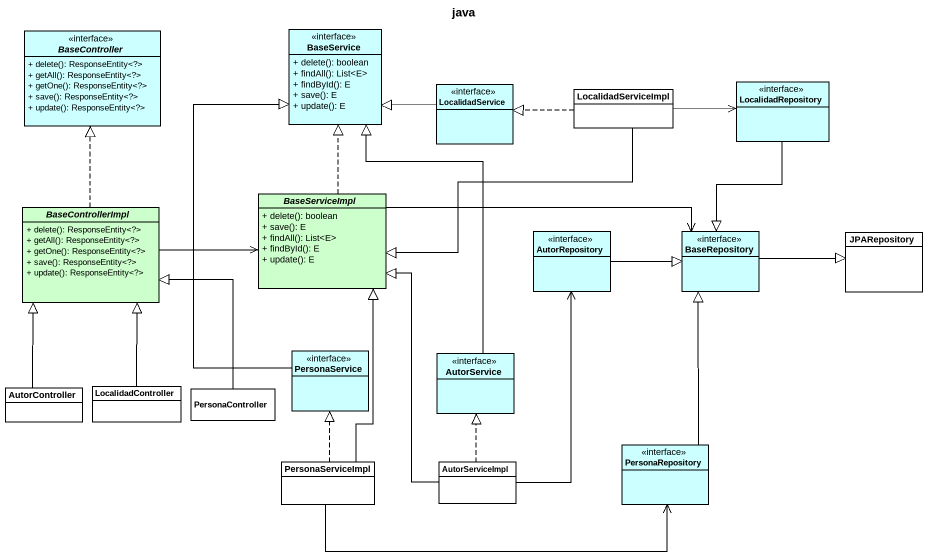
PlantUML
@startuml
title java
hide circle
hide empty members
skinparam classAttributeIconSize 0
interface BaseController #CCFFFF {
  + delete(): ResponseEntity<?>
  + getAll(): ResponseEntity<?>
  + getOne(): ResponseEntity<?>
  + save(): ResponseEntity<?>
  + update(): ResponseEntity<?>
}
class BaseService <<interface>> #CCFFFF {
  + delete(): boolean
  + findAll(): List<E>
  + findById(): E
  + save(): E
  + update(): E
}
class LocalidadService <<interface>> #CCFFFF
class LocalidadServiceImpl
class LocalidadRepository <<interface>> #CCFFFF
abstract class BaseControllerImpl #CCFFCC {
  + delete(): ResponseEntity<?>
  + getAll(): ResponseEntity<?>
  + getOne(): ResponseEntity<?>
  + save(): ResponseEntity<?>
  + update(): ResponseEntity<?>
}
abstract class BaseServiceImpl #CCFFCC {
  + delete(): boolean
  + save(): E
  + findAll(): List<E>
  + findById(): E
  + update(): E
}
class AutorRepository <<interface>> #CCFFFF
class BaseRepository <<interface>> #CCFFFF
class JPARepository
class PersonaService <<interface>> #CCFFFF
class AutorService <<interface>> #CCFFFF
class AutorController
class LocalidadController
class PersonaController
class PersonaRepository <<interface>> #CCFFFF
class PersonaServiceImpl
class AutorServiceImpl
LocalidadService -left-|> BaseService
LocalidadServiceImpl .left.|> LocalidadService
LocalidadServiceImpl -right-> LocalidadRepository
LocalidadServiceImpl -left-|> BaseServiceImpl
LocalidadRepository --|> BaseRepository
BaseControllerImpl .up.|> BaseController
BaseControllerImpl -right-> BaseServiceImpl
BaseServiceImpl .up.|> BaseService
BaseServiceImpl -right-> BaseRepository
AutorRepository -right-|> BaseRepository
BaseRepository -right-|> JPARepository
PersonaService -up-|> BaseService
AutorService -up-|> BaseService
AutorController -up-|> BaseControllerImpl
LocalidadController -up-|> BaseControllerImpl
PersonaController -up-|> BaseControllerImpl
PersonaRepository -up-|> BaseRepository
PersonaServiceImpl -up-|> BaseServiceImpl
PersonaServiceImpl .up.|> PersonaService
PersonaServiceImpl -right-> PersonaRepository
AutorServiceImpl -up-|> BaseServiceImpl
AutorServiceImpl -up-> AutorRepository
AutorServiceImpl .up.|> AutorService
@enduml
